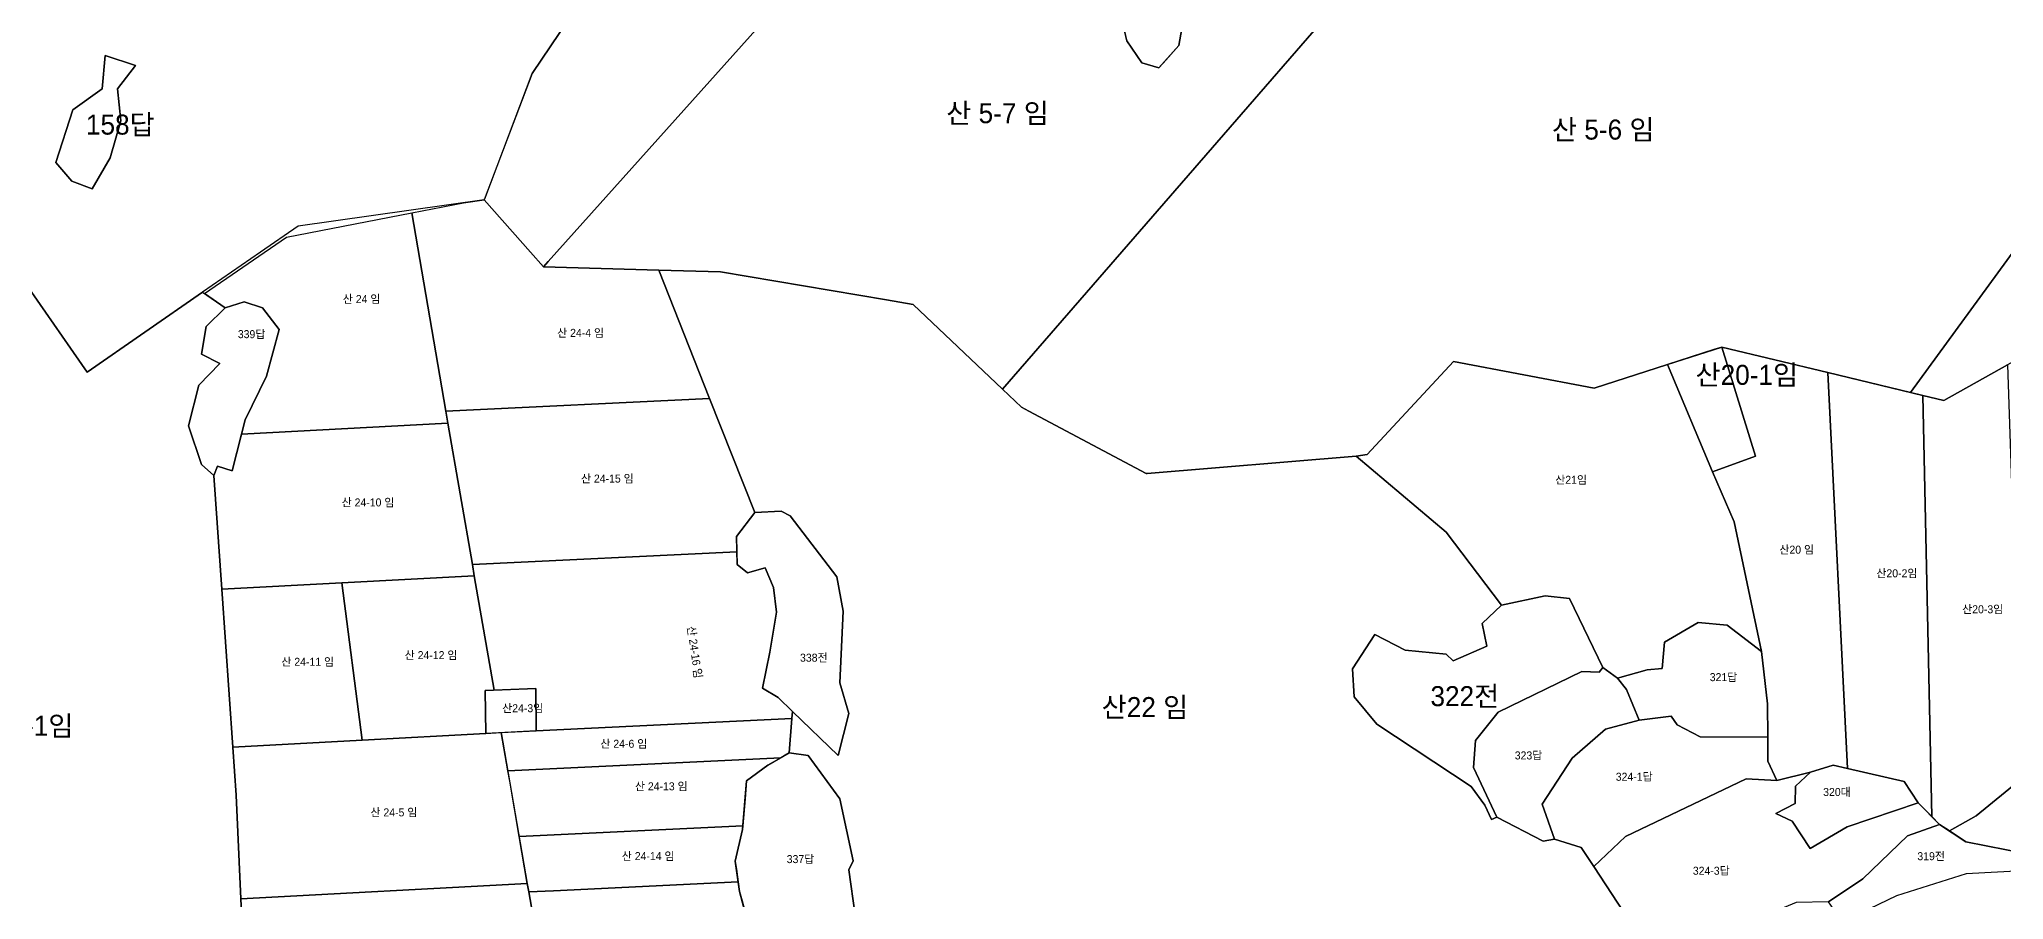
# Model space of a CAD drawing. Header units: metres. Extents: x 245462 to 249549, y 373212 to 377851.
# Drawn here: x 248273 to 248763.9, y 376146.9 to 376361.9 of the extents above; entities that cross this region are included whole.
import ezdxf

# ---------------------------------------------------------------- set-up
doc = ezdxf.new("R2010")
doc.units = ezdxf.units.M
doc.layers.add('00_지번', color=6, linetype='Continuous')
doc.layers.add('00_지적', color=6, linetype='Continuous')
doc.styles.get("Standard").update_dxf_attribs({"font": ''})
doc.styles.get('Standard').set_extended_font_data('Gulim')

msp = doc.modelspace()

# ---------------------------------------------------------------- linework, layer by layer
at = {"layer": '00_지적', "linetype": 'Continuous'}
for points in [[(248651.26, 376432.78), (248513.69, 376274.47), (248491.41, 376295.61), (248484.76, 376296.74), (248443.22, 376303.77), (248427.81, 376304.2), (248399.01, 376305.02)], [(248513.69, 376274.47), (248651.26, 376432.78)], [(248435.26, 376411.32), (248396.2, 376353.3), (248384.22, 376321.75), (248337.71, 376315.19), (248328.28, 376308.66), (248313.84, 376298.67), (248284.95, 376278.68), (248264.16, 376308.66), (248254.29, 376322.9), (248252.11, 376330.8), (248242.05, 376367.35)], [(248384.22, 376321.75), (248384.34, 376322.05), (248396.2, 376353.3), (248435.26, 376411.32)], [(248824.05, 376388.07), (248740.58, 376273.66), (248719.99, 376278.61), (248693.49, 376284.99), (248691.48, 376284.34), (248679.89, 376280.62), (248661.54, 376274.73), (248626.43, 376281.37), (248604.86, 376258.15), (248602.07, 376257.75), (248549.88, 376253.38), (248549.63, 376253.35), (248520.27, 376268.98), (248518.44, 376269.95), (248513.69, 376274.47)], [(248540.92, 376384.86), (248545.71, 376383.07), (248549.1, 376383.38), (248552.59, 376385.52), (248555.41, 376387.56), (248559.15, 376385.44), (248559.76, 376371.69), (248557.78, 376360.37), (248552.8, 376354.74), (248548.52, 376356.02), (248544.79, 376361.49), (248541.65, 376375.22), (248540.92, 376384.86)], [(248740.58, 376273.66), (248824.05, 376388.07)], [(248541.65, 376375.22), (248544.73, 376361.74), (248544.79, 376361.49), (248548.52, 376356.02), (248552.8, 376354.74), (248553.88, 376355.96), (248557.78, 376360.37), (248559.76, 376371.69)], [(248454.95, 376367.52), (248400.2, 376306.36), (248399.01, 376305.02), (248395.79, 376308.66), (248384.22, 376321.75)], [(248399.01, 376305.02), (248400.2, 376306.36), (248454.95, 376367.52)], [(248947.42, 376362.16), (248949.11, 376353.39), (248943.51, 376339.4), (248959.72, 376334.51), (248969.04, 376306.04), (248970.11, 376290.26), (248980.46, 376291.57), (248984.22, 376292.08), (248986.4, 376274.54), (248976.1, 376280.18), (248957.65, 376286.28), (248926.08, 376269.48), (248857.05, 376277.98), (248831.5, 376293.71), (248811.68, 376306.08), (248781.02, 376289.43), (248764.88, 376280.5), (248748.91, 376271.66), (248743.72, 376272.91), (248740.58, 376273.66)], [(248286.26, 376324.54), (248281.12, 376326.4), (248277.19, 376331.11), (248281.4, 376344.25), (248288.75, 376349.54), (248289.45, 376357.84), (248297.09, 376355.33), (248292.6, 376349.49), (248293.43, 376341.48), (248290.69, 376332.28), (248286.26, 376324.54)], [(248286.26, 376324.54), (248290.69, 376332.28), (248293.43, 376341.48), (248292.6, 376349.49), (248297.09, 376355.33), (248289.45, 376357.84), (248288.75, 376349.54), (248281.4, 376344.25), (248277.19, 376331.11), (248281.12, 376326.4), (248286.26, 376324.54)], [(248366.09, 376318.5), (248379.02, 376321.01), (248384.22, 376321.75), (248395.79, 376308.66), (248399.01, 376305.02), (248427.81, 376304.2), (248427.81, 376304.2), (248440.53, 376272.09), (248440.53, 376272.09), (248374.63, 376268.96), (248366.09, 376318.5)], [(248314.31, 376298.34), (248334.8, 376312.41), (248366.09, 376318.5), (248374.63, 376268.96), (248375.14, 376265.98), (248323.55, 376263.19), (248324.48, 376266.79), (248329.78, 376277.72), (248332.92, 376289.38), (248328.78, 376294.78), (248324.21, 376296.27), (248319.46, 376294.76), (248314.31, 376298.34)], [(248264.16, 376308.66), (248284.95, 376278.68), (248313.84, 376298.67)], [(248476.93, 376142.99), (248475.34, 376154.36), (248476.39, 376156.59), (248473.05, 376172.11), (248465.19, 376182.95), (248460.41, 376183.59), (248461.09, 376192.16), (248461.23, 376193.94), (248472.65, 376182.91), (248475.35, 376193.37), (248473.04, 376201.1), (248473.86, 376218.96), (248472.33, 376227.57), (248460.67, 376242.79), (248458.39, 376243.97), (248451.8, 376243.63), (248440.53, 376272.09), (248427.81, 376304.2), (248427.81, 376304.2), (248443.22, 376303.77), (248484.76, 376296.74), (248491.41, 376295.61), (248513.69, 376274.47), (248518.44, 376269.95), (248520.27, 376268.98), (248549.63, 376253.35), (248549.88, 376253.38), (248602.07, 376257.75), (248624.62, 376238.76), (248638.42, 376220.48), (248633.55, 376215.9), (248634.76, 376210.2), (248626.34, 376206.6), (248624.59, 376208.25), (248614.3, 376209.23), (248606.72, 376213.13), (248601.17, 376204.57), (248601.61, 376197.59), (248607.29, 376190.73), (248630.84, 376175.17), (248634.24, 376170.47), (248635.93, 376166.93), (248637.22, 376167.53), (248648.8, 376161.49), (248651.61, 376161.99), (248658.32, 376159.9), (248661.46, 376155.18), (248671.89, 376139.24)], [(248313.84, 376298.67), (248319.46, 376294.76), (248314.74, 376290.11), (248313.56, 376283.24), (248318.16, 376280.91), (248312.92, 376275.46), (248310.34, 376265.3), (248313.51, 376255.61), (248316.63, 376252.85), (248318.61, 376224.45), (248321.34, 376185.02), (248322.18, 376172.99), (248323.37, 376147.11), (248324.09, 376131.67), (248329.07, 376113.96), (248329.39, 376112.84), (248335.6, 376092.59), (248311.52, 376104.81), (248293.95, 376097.5), (248288.16, 376105.68), (248278.9, 376101.66), (248282.63, 376086.3), (248275.19, 376082.4), (248271.61, 376083.04)], [(248316.63, 376252.85), (248313.51, 376255.61), (248310.34, 376265.3), (248312.92, 376275.46), (248318.16, 376280.91), (248313.56, 376283.24), (248314.74, 376290.11), (248319.46, 376294.76), (248324.21, 376296.27), (248328.78, 376294.78), (248332.92, 376289.38), (248329.78, 376277.72), (248324.48, 376266.79), (248321.21, 376254.05), (248317.58, 376255.23), (248316.63, 376252.85)], [(248693.49, 376284.99), (248701.84, 376257.68), (248691.12, 376253.84), (248679.89, 376280.62), (248693.49, 376284.99)], [(248691.12, 376253.84), (248701.84, 376257.68), (248693.49, 376284.99), (248719.99, 376278.61), (248724.85, 376179.7), (248721.29, 376180.53), (248715.62, 376178.75), (248707.23, 376176.65), (248705, 376181.53), (248704.97, 376187.48), (248704.88, 376195.79), (248703.4, 376208.93), (248696.57, 376241.29), (248691.12, 376253.84)], [(248602.07, 376257.75), (248604.86, 376258.15), (248626.43, 376281.37), (248661.54, 376274.73), (248679.89, 376280.62), (248691.12, 376253.84), (248696.57, 376241.29), (248703.4, 376208.93), (248694.77, 376215.49), (248687.53, 376216.14), (248679.1, 376211.21), (248678.57, 376204.66), (248674.77, 376204.35), (248667.4, 376202.21), (248663.69, 376204.91), (248655.37, 376222.14), (248649.3, 376222.78), (248638.42, 376220.48), (248624.62, 376238.76), (248602.07, 376257.75)], [(248719.99, 376278.61), (248743.72, 376272.91), (248745.92, 376167.65), (248742.55, 376171.11), (248739.04, 376176.42), (248724.85, 376179.7), (248719.99, 376278.61)], [(248743.72, 376272.91), (248748.91, 376271.66), (248764.88, 376280.5), (248768.36, 376177.06), (248757.03, 376167.85), (248750.34, 376164.05), (248747.83, 376165.68), (248745.92, 376167.65), (248743.72, 376272.91)], [(248374.63, 376268.96), (248440.53, 376272.09), (248451.8, 376243.63), (248447.26, 376237.6), (248447.35, 376233.83), (248381.23, 376230.67), (248375.14, 376265.98), (248374.63, 376268.96)], [(248316.63, 376252.85), (248317.58, 376255.23), (248321.21, 376254.05), (248323.55, 376263.19), (248375.14, 376265.98), (248381.23, 376230.67), (248381.71, 376227.85), (248348.64, 376226.07), (248318.61, 376224.45), (248316.63, 376252.85)], [(248451.8, 376243.63), (248458.39, 376243.97), (248460.67, 376242.79), (248472.33, 376227.57), (248473.86, 376218.96), (248473.04, 376201.1), (248475.35, 376193.37), (248472.65, 376182.91), (248461.23, 376193.94), (248457.65, 376197.4), (248453.74, 376199.7), (248455.59, 376208.75), (248457.25, 376218.7), (248456.5, 376224.9), (248454.4, 376229.78), (248449.96, 376228.54), (248447.43, 376230.62), (248447.26, 376237.6), (248451.8, 376243.63)], [(248381.23, 376230.67), (248447.35, 376233.83), (248447.43, 376230.62), (248449.96, 376228.54), (248454.4, 376229.78), (248456.5, 376224.9), (248457.25, 376218.7), (248455.59, 376208.75), (248453.74, 376199.7), (248457.65, 376197.4), (248461.23, 376193.94), (248461.09, 376192.16), (248397.22, 376189.12), (248397.08, 376199.62), (248386.65, 376199.24), (248381.71, 376227.85), (248381.23, 376230.67)], [(248381.71, 376227.85), (248386.65, 376199.24), (248384.44, 376199.16), (248384.56, 376188.43), (248353.73, 376186.77), (248348.64, 376226.07), (248381.71, 376227.85)], [(248318.61, 376224.45), (248348.64, 376226.07), (248353.73, 376186.77), (248321.34, 376185.02), (248318.61, 376224.45)], [(248663.69, 376204.91), (248662.79, 376203.78), (248658.45, 376203.88), (248637.61, 376193.78), (248631.93, 376186.67), (248631.44, 376179.93), (248637.22, 376167.53), (248635.93, 376166.93), (248634.24, 376170.47), (248630.84, 376175.17), (248607.29, 376190.73), (248601.61, 376197.59), (248601.17, 376204.57), (248606.72, 376213.13), (248614.3, 376209.23), (248624.59, 376208.25), (248626.34, 376206.6), (248634.76, 376210.2), (248633.55, 376215.9), (248638.42, 376220.48), (248649.3, 376222.78), (248655.37, 376222.14), (248663.69, 376204.91)], [(248667.4, 376202.21), (248674.77, 376204.35), (248678.57, 376204.66), (248679.1, 376211.21), (248687.53, 376216.14), (248694.77, 376215.49), (248703.4, 376208.93), (248704.88, 376195.79), (248704.97, 376187.48), (248688.08, 376187.61), (248682.33, 376190.58), (248680.82, 376192.77), (248672.84, 376191.77), (248669.67, 376199.43), (248667.4, 376202.21)], [(248663.69, 376204.91), (248667.4, 376202.21), (248669.67, 376199.43), (248672.84, 376191.77), (248664.39, 376189.5), (248656.03, 376182.23), (248648.61, 376170.78), (248651.61, 376161.99), (248648.8, 376161.49), (248637.22, 376167.53), (248631.44, 376179.93), (248631.93, 376186.67), (248637.61, 376193.78), (248658.45, 376203.88), (248662.79, 376203.78), (248663.69, 376204.91)], [(248384.56, 376188.43), (248384.44, 376199.16), (248397.08, 376199.62), (248397.22, 376189.12), (248384.56, 376188.43)], [(248321.34, 376185.02), (248353.73, 376186.77), (248384.56, 376188.43), (248388.47, 376188.65), (248394.97, 376150.97), (248323.37, 376147.11), (248322.18, 376172.99), (248321.34, 376185.02)], [(248388.47, 376188.65), (248397.22, 376189.12), (248461.09, 376192.16), (248460.41, 376183.59), (248459.43, 376183.02), (248458.29, 376182.36), (248390.13, 376179.05), (248388.47, 376188.65)], [(248704.97, 376187.48), (248705, 376181.53), (248707.23, 376176.65), (248699.58, 376177.05), (248669.4, 376162.64), (248661.46, 376155.18), (248658.32, 376159.9), (248651.61, 376161.99), (248648.61, 376170.78), (248656.03, 376182.23), (248664.39, 376189.5), (248672.84, 376191.77), (248680.82, 376192.77), (248682.33, 376190.58), (248688.08, 376187.61), (248704.97, 376187.48)], [(248773.97, 376184.07), (248776.64, 376179.4), (248777.81, 376166.72), (248779.56, 376161.55), (248769.7, 376158.36), (248754.48, 376161.36), (248750.34, 376164.05), (248757.03, 376167.85), (248768.36, 376177.06), (248773.97, 376184.07)], [(248390.13, 376179.05), (248458.29, 376182.36), (248455.1, 376180.51), (248449.75, 376176.58), (248449.38, 376172.09), (248448.83, 376165.36), (248392.95, 376162.65), (248390.57, 376176.49), (248390.13, 376179.05)], [(248460.41, 376183.59), (248465.19, 376182.95), (248473.05, 376172.11), (248476.39, 376156.59), (248475.34, 376154.36), (248476.93, 376142.99), (248476.16, 376136.61), (248478.31, 376127.09), (248472.2, 376129.79), (248462.28, 376130.3), (248457.48, 376128.6), (248454.19, 376125.71), (248448.03, 376148.89), (248446.93, 376156.52), (248448.75, 376164.44), (248449.75, 376176.58), (248455.1, 376180.51), (248460.41, 376183.59)], [(248707.23, 376176.65), (248715.62, 376178.75), (248711.88, 376175.29), (248711.8, 376170.93), (248706.95, 376168.43), (248711.02, 376166.49), (248715.57, 376159.67), (248724.78, 376165.1), (248742.55, 376171.11), (248747.83, 376165.68), (248739.88, 376162.86), (248728.69, 376152.13), (248720.09, 376146.38), (248712.04, 376146.22), (248697.19, 376140.03), (248685.06, 376133.78), (248674.73, 376129.43), (248671.89, 376139.24), (248661.46, 376155.18), (248669.4, 376162.64), (248699.58, 376177.05), (248707.23, 376176.65)], [(248715.62, 376178.75), (248721.29, 376180.53), (248724.85, 376179.7), (248739.04, 376176.42), (248742.55, 376171.11), (248724.78, 376165.1), (248715.57, 376159.67), (248711.02, 376166.49), (248706.95, 376168.43), (248711.8, 376170.93), (248711.88, 376175.29), (248715.62, 376178.75)], [(248392.95, 376162.65), (248448.83, 376165.36), (248448.75, 376164.44), (248446.93, 376156.52), (248447.22, 376154.52), (248447.68, 376151.35), (248401.51, 376149.12), (248395.34, 376148.82), (248394.97, 376150.97), (248392.95, 376162.65)], [(248779.56, 376161.55), (248783.76, 376156.09), (248781.9, 376154.38), (248774.82, 376154.42), (248754.49, 376153.33), (248737.13, 376147.83), (248723.6, 376141.36), (248720.09, 376146.38), (248728.69, 376152.13), (248739.88, 376162.86), (248747.83, 376165.68), (248754.48, 376161.36), (248769.7, 376158.36), (248779.56, 376161.55)], [(248329.07, 376113.96), (248324.09, 376131.67), (248323.37, 376147.11), (248394.97, 376150.97), (248395.34, 376148.82), (248398.15, 376132.5), (248400.68, 376117.82), (248329.07, 376113.96)], [(248395.34, 376148.82), (248401.51, 376149.12), (248447.68, 376151.35), (248448.03, 376148.89), (248448.65, 376146.56), (248450.38, 376140.07), (248398.15, 376132.5), (248395.34, 376148.82)]]:
    msp.add_lwpolyline(points, dxfattribs=at)

# ---------------------------------------------------------------- texts
at = {"layer": '00_지번', "attachment_point": 7}
for s, insert, char_height in [('산 5-7 임', (248499.65, 376340.47), 5), ('158답', (248284.67, 376337.64), 5), ('산 5-6 임', (248651.01, 376336.37), 5), ('산 24 임', (248348.87, 376295.79), 2), ('339답', (248322.63, 376287.03), 2), ('산 24-4 임', (248402.43, 376287.34), 2), ('산20-1임', (248686.89, 376275.09), 5), ('산 24-15 임', (248408.38, 376250.93), 2), ('산21임', (248651.84, 376250.62), 2), ('산 24-10 임', (248348.58, 376244.97), 2), ('산20 임', (248707.85, 376233.16), 2), ('산20-2임', (248732.09, 376227.26), 2), ('산20-3임', (248753.53, 376218.27), 2), ('산 24-12 임', (248364.34, 376206.81), 2), ('338전', (248463.12, 376206.19), 2), ('산 24-11 임', (248333.51, 376205.14), 2), ('321답', (248690.45, 376201.32), 2), ('322전', (248620.65, 376194.85), 5), ('산25-1임', (248255.89, 376187.41), 5), ('산24-3임', (248388.69, 376193.54), 2), ('산22 임', (248538.49, 376192.06), 5), ('산 24-6 임', (248413.23, 376184.66), 2), ('323답', (248641.72, 376181.76), 2), ('324-1답', (248666.96, 376176.43), 2), ('산 24-13 임', (248421.86, 376174.03), 2), ('320대', (248718.79, 376172.58), 2), ('산 24-5 임', (248355.77, 376167.51), 2), ('산 24-14 임', (248418.58, 376156.59), 2), ('337답', (248459.79, 376155.85), 2), ('324-3답', (248686.22, 376152.94), 2), ('319전', (248742.33, 376156.59), 2)]:
    msp.add_mtext(s, dxfattribs=dict(at, insert=insert, char_height=char_height))
at = {"layer": '00_지번', "insert": (248434.73, 376215.09), "char_height": 2, "attachment_point": 7, "rotation": 278}
msp.add_mtext('산 24-16 임', dxfattribs=at)

doc.saveas('drawing.dxf')
